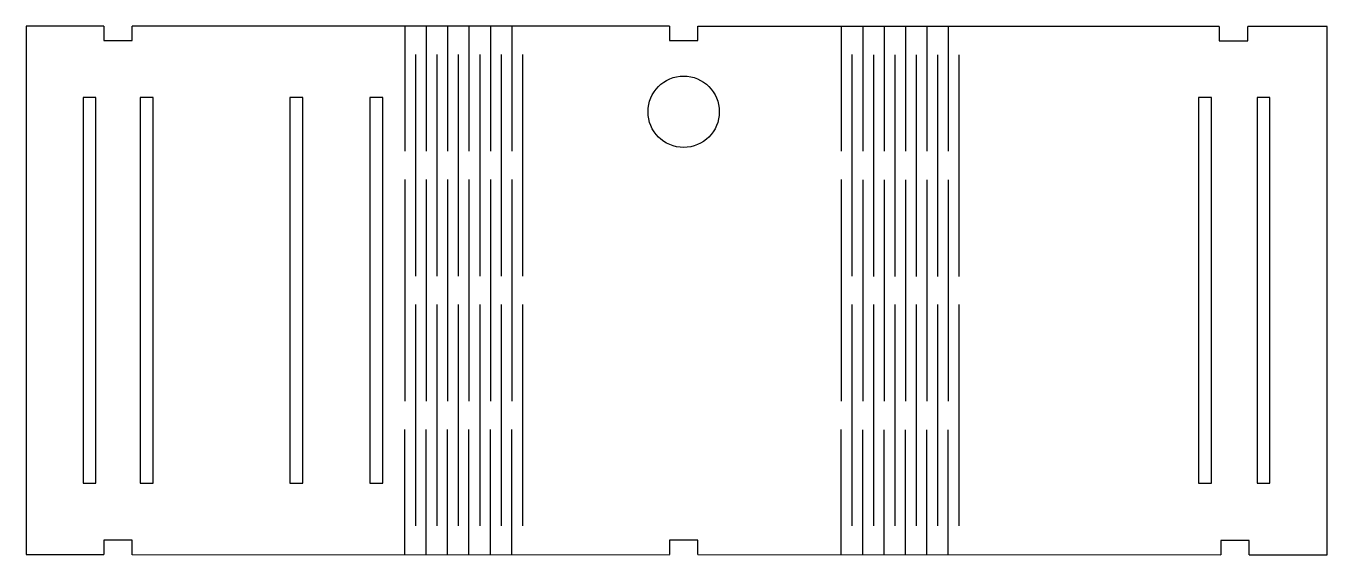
# Model space of a CAD drawing. Header units: millimetres. Extents: x 5 to 187, y 4 to 78.
import ezdxf

# ---------------------------------------------------------------- set-up
doc = ezdxf.new("R2010")
doc.units = ezdxf.units.MM
doc.layers.add('View007', color=7, linetype='CONTINUOUS')

msp = doc.modelspace()

# ---------------------------------------------------------------- linework, layer by layer
at = {"layer": 'View007'}
for p, q in [((15.89, 78.29), (4.99, 78.29)), ((4.99, 78.29), (4.99, 4.3)), ((15.89, 78.29), (15.89, 76.29)), ((95.19, 78.29), (19.89, 78.29)), ((19.89, 76.29), (19.89, 78.29)), ((58.09, 78.29), (58.09, 60.79)), ((61.09, 78.29), (61.09, 60.79)), ((64.09, 78.29), (64.09, 60.79)), ((67.09, 78.29), (67.09, 60.79)), ((70.09, 78.29), (70.09, 60.79)), ((73.09, 78.29), (73.09, 60.79)), ((95.19, 78.29), (95.19, 76.29)), ((99.19, 76.29), (99.19, 78.29)), ((172.29, 78.24), (99.19, 78.24)), ((119.29, 78.29), (119.29, 60.79)), ((122.29, 78.24), (122.29, 60.76)), ((125.29, 78.24), (125.29, 60.76)), ((128.29, 78.24), (128.29, 60.76)), ((131.29, 78.24), (131.29, 60.76)), ((134.29, 78.24), (134.29, 60.76)), ((172.29, 78.24), (172.29, 76.24)), ((187.39, 78.24), (176.29, 78.24)), ((176.29, 76.24), (176.29, 78.24)), ((187.39, 4.24), (187.39, 78.24)), ((15.89, 76.29), (19.89, 76.29)), ((95.19, 76.29), (99.19, 76.29)), ((172.29, 76.24), (176.29, 76.24)), ((59.59, 74.29), (59.59, 43.29)), ((62.59, 74.29), (62.59, 43.29)), ((65.59, 74.29), (65.59, 43.29)), ((68.59, 74.29), (68.59, 43.29)), ((71.59, 74.29), (71.59, 43.29)), ((74.59, 74.29), (74.59, 43.29)), ((120.79, 74.29), (120.79, 43.29)), ((123.79, 74.24), (123.79, 43.24)), ((126.79, 74.24), (126.79, 43.24)), ((129.79, 74.24), (129.79, 43.24)), ((132.79, 74.24), (132.79, 43.24)), ((135.79, 74.24), (135.79, 43.24)), ((12.99, 68.3), (12.99, 14.3)), ((14.79, 68.3), (12.99, 68.3)), ((14.79, 14.3), (14.79, 68.3)), ((20.99, 68.3), (20.99, 14.3)), ((22.79, 68.3), (20.99, 68.3)), ((22.79, 14.3), (22.79, 68.3)), ((41.99, 68.3), (41.99, 14.3)), ((43.79, 68.3), (41.99, 68.3)), ((43.79, 14.3), (43.79, 68.3)), ((53.19, 68.3), (53.19, 14.3)), ((54.99, 68.3), (53.19, 68.3)), ((54.99, 14.3), (54.99, 68.3)), ((169.39, 68.3), (169.39, 14.3)), ((171.19, 68.3), (169.39, 68.3)), ((171.19, 14.3), (171.19, 68.3)), ((177.59, 68.3), (177.59, 14.3)), ((179.39, 68.3), (177.59, 68.3)), ((179.39, 14.3), (179.39, 68.3)), ((58.09, 56.79), (58.09, 25.79)), ((61.09, 56.79), (61.09, 25.79)), ((64.09, 56.79), (64.09, 25.79)), ((67.09, 56.79), (67.09, 25.79)), ((70.09, 56.79), (70.09, 25.79)), ((73.09, 56.79), (73.09, 25.79)), ((119.29, 56.79), (119.29, 25.79)), ((122.29, 56.76), (122.29, 25.76)), ((125.29, 56.76), (125.29, 25.76)), ((128.29, 56.76), (128.29, 25.76)), ((131.29, 56.76), (131.29, 25.76)), ((134.29, 56.76), (134.29, 25.76)), ((59.59, 39.29), (59.59, 8.29)), ((62.59, 39.29), (62.59, 8.29)), ((65.59, 39.29), (65.59, 8.29)), ((68.59, 39.29), (68.59, 8.29)), ((71.59, 39.29), (71.59, 8.29)), ((74.59, 39.29), (74.59, 8.29)), ((120.79, 39.29), (120.79, 8.29)), ((123.79, 39.3), (123.79, 8.3)), ((126.79, 39.3), (126.79, 8.3)), ((129.79, 39.3), (129.79, 8.3)), ((132.79, 39.3), (132.79, 8.3)), ((135.79, 39.3), (135.79, 8.3)), ((58.09, 4.29), (58.09, 21.79)), ((61.09, 4.29), (61.09, 21.79)), ((64.09, 4.29), (64.09, 21.79)), ((67.09, 4.29), (67.09, 21.79)), ((70.09, 4.29), (70.09, 21.79)), ((73.09, 4.29), (73.09, 21.79)), ((119.29, 4.29), (119.29, 21.79)), ((122.29, 4.28), (122.29, 21.76)), ((125.29, 4.28), (125.29, 21.76)), ((128.29, 4.28), (128.29, 21.76)), ((131.29, 4.28), (131.29, 21.76)), ((134.29, 4.28), (134.29, 21.76)), ((12.99, 14.3), (14.79, 14.3)), ((20.99, 14.3), (22.79, 14.3)), ((41.99, 14.3), (43.79, 14.3)), ((53.19, 14.3), (54.99, 14.3)), ((169.39, 14.3), (171.19, 14.3)), ((177.59, 14.3), (179.39, 14.3)), ((15.89, 6.3), (15.89, 4.3)), ((19.89, 6.3), (15.89, 6.3)), ((19.89, 4.24), (19.89, 6.3)), ((99.19, 6.3), (95.19, 6.3)), ((95.19, 6.3), (95.19, 4.3)), ((99.19, 4.3), (99.19, 6.3)), ((172.49, 6.24), (172.49, 4.24)), ((176.49, 6.24), (172.49, 6.24)), ((176.49, 4.24), (176.49, 6.24)), ((4.99, 4.3), (15.89, 4.3)), ((19.89, 4.3), (95.19, 4.24)), ((99.19, 4.3), (172.49, 4.25)), ((176.49, 4.24), (187.39, 4.24))]:
    msp.add_line(p, q, dxfattribs=at)
msp.add_circle((97.19, 66.29), 5, dxfattribs=at)

doc.saveas('drawing.dxf')
